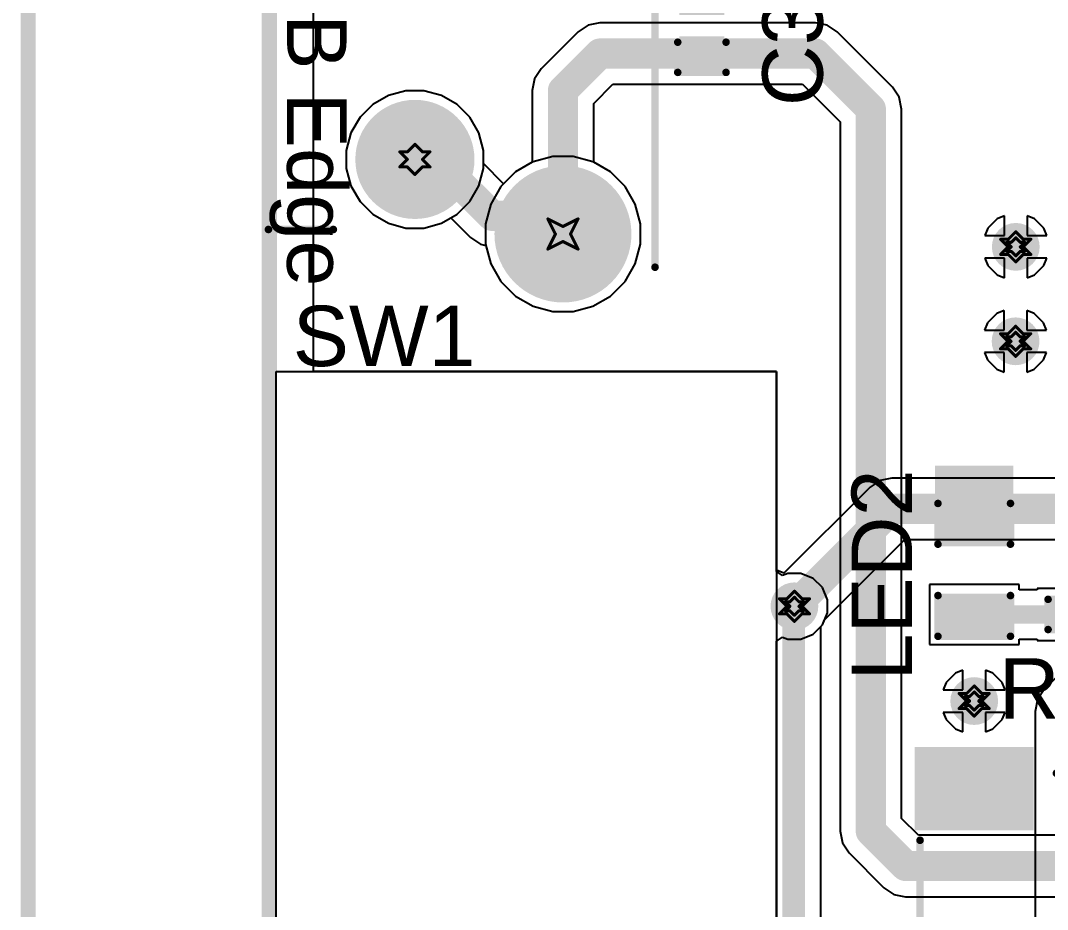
# Model space of a CAD drawing. Header units: inches. Extents: x -18 to 237, y -41 to 211.
# Drawn here: x -7.72 to 9.55, y 68.9 to 83.86 of the extents above; entities that cross this region are included whole.
import ezdxf

# ---------------------------------------------------------------- set-up
doc = ezdxf.new("R2010")
doc.units = ezdxf.units.IN
for name, color, linetype in [('Board Outline', 216, 'Continuous'), ('Bottom Layer', 5, 'Continuous'), ('Bottom Solder', 6, 'Continuous'), ('Dimensions', 6, 'Continuous'), ('Drill Drawing', 1, 'Continuous'), ('Multi-Layer', 9, 'Continuous'), ('Pad Holes', 156, 'Continuous'), ('Top Layer', 1, 'Continuous'), ('Top Overlay', 2, 'Continuous'), ('Top Paste', 8, 'Continuous'), ('Top Solder', 216, 'Continuous'), ('Via Holes', 16, 'Continuous')]:
    doc.layers.add(name, color=color, linetype=linetype)
doc.styles.add('Arial', font='', dxfattribs={"height": 0.2})
doc.styles.get('Arial').set_extended_font_data('Arial')

# ---------------------------------------------------------------- blocks, each defined once
blk = doc.blocks.new('1825027_8_36')
at = {"layer": 'Bottom Layer'}
h = blk.add_hatch(color=5, dxfattribs=at)
edge = h.paths.add_edge_path()
edge.add_arc((-3.505, 1.245), 1.05, 0, 360)
h = blk.add_hatch(color=5, dxfattribs=at)
edge = h.paths.add_edge_path()
edge.add_arc((3.505, 1.245), 1.05, 0, 360)
h = blk.add_hatch(color=5, dxfattribs=at)
edge = h.paths.add_edge_path()
edge.add_arc((-2.25, -1.245), 0.9, 0, 360)
h = blk.add_hatch(color=5, dxfattribs=at)
edge = h.paths.add_edge_path()
edge.add_arc((2.25, -1.245), 0.9, 0, 360)
at = {"layer": 'Bottom Solder'}
h = blk.add_hatch(color=6, dxfattribs=at)
edge = h.paths.add_edge_path()
edge.add_arc((-3.505, 1.245), 1.152, 0, 360)
h = blk.add_hatch(color=6, dxfattribs=at)
edge = h.paths.add_edge_path()
edge.add_arc((3.505, 1.245), 1.152, 0, 360)
h = blk.add_hatch(color=6, dxfattribs=at)
edge = h.paths.add_edge_path()
edge.add_arc((-2.25, -1.245), 1.002, 0, 360)
h = blk.add_hatch(color=6, dxfattribs=at)
edge = h.paths.add_edge_path()
edge.add_arc((2.25, -1.245), 1.002, 0, 360)
at = {"layer": 'Multi-Layer'}
h = blk.add_hatch(color=9, dxfattribs=at)
edge = h.paths.add_edge_path()
edge.add_arc((-3.505, 1.245), 1.05, 0, 360)
h = blk.add_hatch(color=9, dxfattribs=at)
edge = h.paths.add_edge_path()
edge.add_arc((3.505, 1.245), 1.05, 0, 360)
h = blk.add_hatch(color=9, dxfattribs=at)
edge = h.paths.add_edge_path()
edge.add_arc((-2.25, -1.245), 0.9, 0, 360)
h = blk.add_hatch(color=9, dxfattribs=at)
edge = h.paths.add_edge_path()
edge.add_arc((2.25, -1.245), 0.9, 0, 360)
at = {"layer": 'Pad Holes'}
h = blk.add_hatch(color=7, dxfattribs=at)
edge = h.paths.add_edge_path()
edge.add_arc((-3.505, 1.245), 0.65, 0, 360)
h = blk.add_hatch(color=7, dxfattribs=at)
edge = h.paths.add_edge_path()
edge.add_arc((3.505, 1.245), 0.65, 0, 360)
h = blk.add_hatch(color=7, dxfattribs=at)
edge = h.paths.add_edge_path()
edge.add_arc((-2.25, -1.245), 0.55, 0, 360)
h = blk.add_hatch(color=7, dxfattribs=at)
edge = h.paths.add_edge_path()
edge.add_arc((2.25, -1.245), 0.55, 0, 360)
at = {"layer": 'Top Layer'}
h = blk.add_hatch(color=1, dxfattribs=at)
edge = h.paths.add_edge_path()
edge.add_arc((-3.505, 1.245), 1.05, 0, 360)
h = blk.add_hatch(color=1, dxfattribs=at)
edge = h.paths.add_edge_path()
edge.add_arc((3.505, 1.245), 1.05, 0, 360)
h = blk.add_hatch(color=1, dxfattribs=at)
edge = h.paths.add_edge_path()
edge.add_arc((-2.25, -1.245), 0.9, 0, 360)
h = blk.add_hatch(color=1, dxfattribs=at)
edge = h.paths.add_edge_path()
edge.add_arc((2.25, -1.245), 0.9, 0, 360)
at = {"layer": 'Top Solder'}
h = blk.add_hatch(color=216, dxfattribs=at)
edge = h.paths.add_edge_path()
edge.add_arc((-3.505, 1.245), 1.152, 0, 360)
h = blk.add_hatch(color=216, dxfattribs=at)
edge = h.paths.add_edge_path()
edge.add_arc((3.505, 1.245), 1.152, 0, 360)
h = blk.add_hatch(color=216, dxfattribs=at)
edge = h.paths.add_edge_path()
edge.add_arc((-2.25, -1.245), 1.002, 0, 360)
h = blk.add_hatch(color=216, dxfattribs=at)
edge = h.paths.add_edge_path()
edge.add_arc((2.25, -1.245), 1.002, 0, 360)
at = {"layer": 'Top Overlay', "const_width": 0.127}
for points in [[(4.064, 2.794), (-4.013, 2.794)], [(-3.429, -3.708), (-3.429, -2.616)], [(3.429, -3.708), (3.429, -2.616)], [(3.429, -3.708), (-3.429, -3.708)]]:
    blk.add_lwpolyline(points, dxfattribs=at)
at = {"layer": 'Top Overlay', "const_width": 0.0635}
for points in [[(-4.045, 2.794, 1), (-3.981, 2.794, 1)], [(4.032, 2.794, 1), (4.096, 2.794, 1)], [(-3.461, -2.616, 1), (-3.397, -2.616, 1)], [(3.397, -2.616, 1), (3.461, -2.616, 1)], [(-3.461, -3.708, 1), (-3.397, -3.708, 1)], [(-3.461, -3.708, 1), (-3.397, -3.708, 1)], [(3.397, -3.708, 1), (3.461, -3.708, 1)], [(3.397, -3.708, 1), (3.461, -3.708, 1)]]:
    blk.add_lwpolyline(points, format="xyb", close=True, dxfattribs=at)
at = {"layer": 'Top Overlay', "style": 'Arial'}
blk.add_text('PCB Edge', height=1, dxfattribs=at).set_placement((-2.134, -3.394))
blk = doc.blocks.new('R___0201_58')
at = {"layer": 'Top Layer'}
for points in [[(-0.41, 0.185), (-0.14, 0.185), (-0.14, -0.185), (-0.41, -0.185)], [(0.14, 0.185), (0.41, 0.185), (0.41, -0.185), (0.14, -0.185)]]:
    blk.add_hatch(color=1, dxfattribs=at).paths.add_polyline_path(points)
at = {"layer": 'Top Paste'}
for points in [[(-0.41, 0.185), (-0.14, 0.185), (-0.14, -0.185), (-0.41, -0.185)], [(0.14, 0.185), (0.41, 0.185), (0.41, -0.185), (0.14, -0.185)]]:
    blk.add_hatch(color=8, dxfattribs=at).paths.add_polyline_path(points)
at = {"layer": 'Top Solder'}
for points in [[(-0.465, 0.24), (-0.085, 0.24), (-0.085, -0.24), (-0.465, -0.24)], [(0.085, 0.24), (0.465, 0.24), (0.465, -0.24), (0.085, -0.24)]]:
    blk.add_hatch(color=216, dxfattribs=at).paths.add_polyline_path(points)
at = {"layer": 'Top Overlay', "const_width": 0.127}
for points in [[(-0.483, -0.254), (-0.483, 0.254)], [(-0.483, 0.254), (0.483, 0.254)], [(0.483, -0.254), (0.483, 0.254)], [(-0.483, -0.254), (0.483, -0.254)]]:
    blk.add_lwpolyline(points, dxfattribs=at)
at = {"layer": 'Top Overlay', "const_width": 0.0635}
for points in [[(-0.514, 0.254, 1), (-0.451, 0.254, 1)], [(-0.514, 0.254, 1), (-0.451, 0.254, 1)], [(0.451, 0.254, 1), (0.514, 0.254, 1)], [(0.451, 0.254, 1), (0.514, 0.254, 1)], [(-0.514, -0.254, 1), (-0.451, -0.254, 1)], [(-0.514, -0.254, 1), (-0.451, -0.254, 1)], [(0.451, -0.254, 1), (0.514, -0.254, 1)], [(0.451, -0.254, 1), (0.514, -0.254, 1)]]:
    blk.add_lwpolyline(points, format="xyb", close=True, dxfattribs=at)
blk = doc.blocks.new('LED_0603_97')
at = {"layer": 'Top Layer'}
for points in [[(-1, 0.5), (-0.5, 0.5), (-0.5, -0.5), (-1, -0.5)], [(0.5, 0.5), (1, 0.5), (1, -0.5), (0.5, -0.5)]]:
    blk.add_hatch(color=1, dxfattribs=at).paths.add_polyline_path(points)
at = {"layer": 'Top Overlay'}
blk.add_hatch(color=2, dxfattribs=at).paths.add_polyline_path([(1.118, -0.66), (1.753, -0.66), (1.753, 0.66), (1.118, 0.66)])
at = {"layer": 'Top Paste'}
for points in [[(-1, 0.5), (-0.5, 0.5), (-0.5, -0.5), (-1, -0.5)], [(0.5, 0.5), (1, 0.5), (1, -0.5), (0.5, -0.5)]]:
    blk.add_hatch(color=8, dxfattribs=at).paths.add_polyline_path(points)
at = {"layer": 'Top Solder'}
for points in [[(-1.102, 0.602), (-0.398, 0.602), (-0.398, -0.602), (-1.102, -0.602)], [(0.398, 0.602), (1.102, 0.602), (1.102, -0.602), (0.398, -0.602)]]:
    blk.add_hatch(color=216, dxfattribs=at).paths.add_polyline_path(points)
at = {"layer": 'Top Overlay', "const_width": 0.127}
for points in [[(-1.118, 0.61), (-0.432, 0.61)], [(-1.118, 0.61), (-1.118, -0.61)], [(0.432, 0.61), (1.118, 0.61)], [(1.118, 0.61), (1.118, -0.61)], [(-1.118, -0.61), (-0.432, -0.61)], [(0.432, -0.61), (1.118, -0.61)]]:
    blk.add_lwpolyline(points, dxfattribs=at)
at = {"layer": 'Top Overlay', "const_width": 0.0635}
for points in [[(-1.149, 0.61, 1), (-1.086, 0.61, 1)], [(-1.149, 0.61, 1), (-1.086, 0.61, 1)], [(-0.464, 0.61, 1), (-0.4, 0.61, 1)], [(0.4, 0.61, 1), (0.464, 0.61, 1)], [(1.086, 0.61, 1), (1.149, 0.61, 1)], [(1.086, 0.61, 1), (1.149, 0.61, 1)], [(-1.149, -0.61, 1), (-1.086, -0.61, 1)], [(-1.149, -0.61, 1), (-1.086, -0.61, 1)], [(-0.464, -0.61, 1), (-0.4, -0.61, 1)], [(0.4, -0.61, 1), (0.464, -0.61, 1)], [(1.086, -0.61, 1), (1.149, -0.61, 1)], [(1.086, -0.61, 1), (1.149, -0.61, 1)]]:
    blk.add_lwpolyline(points, format="xyb", close=True, dxfattribs=at)
blk = doc.blocks.new('V________T______107')
at = {"layer": 'Top Layer'}
for points in [[(-4.4, 2.162), (-3.2, 2.162), (-3.2, 0.362), (-4.4, 0.362)], [(3.2, 2.162), (4.4, 2.162), (4.4, 0.362), (3.2, 0.362)], [(-2.75, -0.462), (-2.25, -0.462), (-2.25, -2.062), (-2.75, -2.062)], [(-1.75, -0.462), (-1.25, -0.462), (-1.25, -2.062), (-1.75, -2.062)], [(-0.75, -0.462), (-0.25, -0.462), (-0.25, -2.062), (-0.75, -2.062)], [(0.25, -0.462), (0.75, -0.462), (0.75, -2.062), (0.25, -2.062)], [(1.25, -0.462), (1.75, -0.462), (1.75, -2.062), (1.25, -2.062)], [(2.25, -0.462), (2.75, -0.462), (2.75, -2.062), (2.25, -2.062)]]:
    blk.add_hatch(color=1, dxfattribs=at).paths.add_polyline_path(points)
at = {"layer": 'Top Paste'}
for points in [[(-4.4, 2.162), (-3.2, 2.162), (-3.2, 0.362), (-4.4, 0.362)], [(3.2, 2.162), (4.4, 2.162), (4.4, 0.362), (3.2, 0.362)], [(-2.75, -0.462), (-2.25, -0.462), (-2.25, -2.062), (-2.75, -2.062)], [(-1.75, -0.462), (-1.25, -0.462), (-1.25, -2.062), (-1.75, -2.062)], [(-0.75, -0.462), (-0.25, -0.462), (-0.25, -2.062), (-0.75, -2.062)], [(0.25, -0.462), (0.75, -0.462), (0.75, -2.062), (0.25, -2.062)], [(1.25, -0.462), (1.75, -0.462), (1.75, -2.062), (1.25, -2.062)], [(2.25, -0.462), (2.75, -0.462), (2.75, -2.062), (2.25, -2.062)]]:
    blk.add_hatch(color=8, dxfattribs=at).paths.add_polyline_path(points)
at = {"layer": 'Top Solder'}
for points in [[(-4.502, 2.264), (-3.098, 2.264), (-3.098, 0.261), (-4.502, 0.261)], [(3.098, 2.264), (4.502, 2.264), (4.502, 0.261), (3.098, 0.261)], [(-2.852, -0.361), (-2.148, -0.361), (-2.148, -2.164), (-2.852, -2.164)], [(-1.852, -0.361), (-1.148, -0.361), (-1.148, -2.164), (-1.852, -2.164)], [(-0.852, -0.361), (-0.148, -0.361), (-0.148, -2.164), (-0.852, -2.164)], [(0.148, -0.361), (0.852, -0.361), (0.852, -2.164), (0.148, -2.164)], [(1.148, -0.361), (1.852, -0.361), (1.852, -2.164), (1.148, -2.164)], [(2.148, -0.361), (2.852, -0.361), (2.852, -2.164), (2.148, -2.164)]]:
    blk.add_hatch(color=216, dxfattribs=at).paths.add_polyline_path(points)
at = {"layer": 'Top Overlay', "const_width": 0.127}
for points in [[(-2.884, 2.173), (2.932, 2.173)], [(-4.059, -0.12), (-4.059, -1.15)], [(4.059, -0.12), (4.059, -1.15)], [(-4.059, -1.15), (-3.08, -1.15)], [(3.08, -1.15), (4.059, -1.15)], [(-3.15, -1.422), (-3.023, -1.549)], [(-3.15, -1.422), (-3.15, -1.676)], [(-3.023, -1.549), (-3.15, -1.676)]]:
    blk.add_lwpolyline(points, dxfattribs=at)
at = {"layer": 'Top Overlay', "const_width": 0.0635}
for points in [[(-2.916, 2.173, 1), (-2.853, 2.173, 1)], [(2.9, 2.173, 1), (2.964, 2.173, 1)], [(-4.091, -0.12, 1), (-4.027, -0.12, 1)], [(4.027, -0.12, 1), (4.091, -0.12, 1)], [(-4.091, -1.15, 1), (-4.027, -1.15, 1)], [(-4.091, -1.15, 1), (-4.027, -1.15, 1)], [(-3.112, -1.15, 1), (-3.049, -1.15, 1)], [(3.049, -1.15, 1), (3.112, -1.15, 1)], [(4.027, -1.15, 1), (4.091, -1.15, 1)], [(4.027, -1.15, 1), (4.091, -1.15, 1)], [(-3.181, -1.422, 1), (-3.118, -1.422, 1)], [(-3.181, -1.422, 1), (-3.118, -1.422, 1)], [(-3.054, -1.549, 1), (-2.991, -1.549, 1)], [(-3.054, -1.549, 1), (-2.991, -1.549, 1)], [(-3.181, -1.676, 1), (-3.118, -1.676, 1)], [(-3.181, -1.676, 1), (-3.118, -1.676, 1)]]:
    blk.add_lwpolyline(points, format="xyb", close=True, dxfattribs=at)
blk = doc.blocks.new('C___0402_126')
at = {"layer": 'Top Layer'}
for points in [[(-0.699, -0.318), (-0.699, 0.317), (-0.241, 0.317), (-0.241, -0.318)], [(0.241, -0.318), (0.241, 0.317), (0.699, 0.317), (0.699, -0.318)]]:
    blk.add_hatch(color=1, dxfattribs=at).paths.add_polyline_path(points)
at = {"layer": 'Top Paste'}
for points in [[(-0.699, -0.318), (-0.699, 0.317), (-0.241, 0.317), (-0.241, -0.318)], [(0.241, -0.318), (0.241, 0.317), (0.699, 0.317), (0.699, -0.318)]]:
    blk.add_hatch(color=8, dxfattribs=at).paths.add_polyline_path(points)
at = {"layer": 'Top Solder'}
for points in [[(-0.758, -0.377), (-0.758, 0.377), (-0.181, 0.377), (-0.181, -0.377)], [(0.181, -0.377), (0.181, 0.377), (0.758, 0.377), (0.758, -0.377)]]:
    blk.add_hatch(color=216, dxfattribs=at).paths.add_polyline_path(points)
at = {"layer": 'Top Overlay', "const_width": 0.127}
for points in [[(-0.787, -0.406), (-0.787, 0.406)], [(-0.279, 0.406), (-0.787, 0.406)], [(0.787, 0.406), (0.279, 0.406)], [(0.787, -0.406), (0.787, 0.406)], [(-0.279, -0.406), (-0.787, -0.406)], [(0.787, -0.406), (0.279, -0.406)]]:
    blk.add_lwpolyline(points, dxfattribs=at)
at = {"layer": 'Top Overlay', "const_width": 0.0635}
for points in [[(-0.819, 0.406, 1), (-0.756, 0.406, 1)], [(-0.819, 0.406, 1), (-0.756, 0.406, 1)], [(-0.311, 0.406, 1), (-0.248, 0.406, 1)], [(0.248, 0.406, 1), (0.311, 0.406, 1)], [(0.756, 0.406, 1), (0.819, 0.406, 1)], [(0.756, 0.406, 1), (0.819, 0.406, 1)], [(-0.819, -0.406, 1), (-0.756, -0.406, 1)], [(-0.819, -0.406, 1), (-0.756, -0.406, 1)], [(-0.311, -0.406, 1), (-0.248, -0.406, 1)], [(0.248, -0.406, 1), (0.311, -0.406, 1)], [(0.756, -0.406, 1), (0.819, -0.406, 1)], [(0.756, -0.406, 1), (0.819, -0.406, 1)]]:
    blk.add_lwpolyline(points, format="xyb", close=True, dxfattribs=at)

msp = doc.modelspace()

# ---------------------------------------------------------------- hatches: boundary and pattern name
at = {"layer": 'Bottom Layer'}
h = msp.add_hatch(color=5, dxfattribs=at)
edge = h.paths.add_edge_path()
edge.add_arc((9.017, 80.051), 0.3, 0, 360)
h = msp.add_hatch(color=5, dxfattribs=at)
edge = h.paths.add_edge_path()
edge.add_arc((9.014, 78.462), 0.3, 0, 360)
h = msp.add_hatch(color=5, dxfattribs=at)
edge = h.paths.add_edge_path()
edge.add_arc((5.294, 74.004), 0.3, 0, 360)
h = msp.add_hatch(color=5, dxfattribs=at)
edge = h.paths.add_edge_path()
edge.add_arc((8.318, 72.41), 0.3, 0, 360)
at = {"layer": 'Bottom Solder'}
h = msp.add_hatch(color=6, dxfattribs=at)
edge = h.paths.add_edge_path()
edge.add_arc((9.017, 80.051), 0.402, 0, 360)
h = msp.add_hatch(color=6, dxfattribs=at)
edge = h.paths.add_edge_path()
edge.add_arc((9.014, 78.462), 0.402, 0, 360)
h = msp.add_hatch(color=6, dxfattribs=at)
edge = h.paths.add_edge_path()
edge.add_arc((5.294, 74.004), 0.402, 0, 360)
h = msp.add_hatch(color=6, dxfattribs=at)
edge = h.paths.add_edge_path()
edge.add_arc((8.318, 72.41), 0.402, 0, 360)
at = {"layer": 'Top Layer'}
h = msp.add_hatch(color=1, dxfattribs=at)
edge = h.paths.add_edge_path()
edge.add_arc((9.017, 80.051), 0.3, 0, 360)
h = msp.add_hatch(color=1, dxfattribs=at)
edge = h.paths.add_edge_path()
edge.add_arc((9.014, 78.462), 0.3, 0, 360)
h = msp.add_hatch(color=1, dxfattribs=at)
edge = h.paths.add_edge_path()
edge.add_arc((5.294, 74.004), 0.3, 0, 360)
h = msp.add_hatch(color=1, dxfattribs=at)
edge = h.paths.add_edge_path()
edge.add_arc((8.318, 72.41), 0.3, 0, 360)
at = {"layer": 'Top Solder'}
h = msp.add_hatch(color=216, dxfattribs=at)
edge = h.paths.add_edge_path()
edge.add_arc((9.017, 80.051), 0.402, 0, 360)
h = msp.add_hatch(color=216, dxfattribs=at)
edge = h.paths.add_edge_path()
edge.add_arc((9.014, 78.462), 0.402, 0, 360)
h = msp.add_hatch(color=216, dxfattribs=at)
edge = h.paths.add_edge_path()
edge.add_arc((5.294, 74.004), 0.402, 0, 360)
h = msp.add_hatch(color=216, dxfattribs=at)
edge = h.paths.add_edge_path()
edge.add_arc((8.318, 72.41), 0.402, 0, 360)
at = {"layer": 'Via Holes'}
h = msp.add_hatch(color=7, dxfattribs=at)
edge = h.paths.add_edge_path()
edge.add_arc((9.017, 80.051), 0.15, 0, 360)
h = msp.add_hatch(color=7, dxfattribs=at)
edge = h.paths.add_edge_path()
edge.add_arc((9.014, 78.462), 0.15, 0, 360)
h = msp.add_hatch(color=7, dxfattribs=at)
edge = h.paths.add_edge_path()
edge.add_arc((5.294, 74.004), 0.15, 0, 360)
h = msp.add_hatch(color=7, dxfattribs=at)
edge = h.paths.add_edge_path()
edge.add_arc((8.318, 72.41), 0.15, 0, 360)

# ---------------------------------------------------------------- linework, layer by layer
at = {"layer": 'Board Outline', "const_width": 0.254}
msp.add_lwpolyline([(-3.538, 110.524), (-3.538, -3.476)], dxfattribs=at)
at = {"layer": 'Bottom Layer'}
for p, q in [((-2.794, 77.955), (-2.794, 88.765)), ((-1.534, 82.598), (-1.797, 82.446)), ((-1.241, 82.676), (-1.534, 82.598)), ((-0.937, 82.676), (-1.241, 82.676)), ((-0.643, 82.598), (-0.937, 82.676)), ((-0.38, 82.446), (-0.643, 82.598)), ((-1.797, 82.446), (-2.012, 82.231)), ((-0.165, 82.231), (-0.38, 82.446)), ((-2.012, 82.231), (-2.164, 81.968)), ((-0.013, 81.968), (-0.165, 82.231)), ((-2.164, 81.968), (-2.243, 81.674)), ((0.065, 81.674), (-0.013, 81.968)), ((-2.243, 81.674), (-2.243, 81.371)), ((0.065, 81.371), (0.065, 81.674)), ((1.23, 81.571), (0.898, 81.483)), ((1.573, 81.571), (1.23, 81.571)), ((1.905, 81.483), (1.573, 81.571)), ((-2.243, 81.371), (-2.164, 81.077)), ((-0.013, 81.077), (0.065, 81.371)), ((0.898, 81.483), (0.601, 81.311)), ((2.202, 81.311), (1.905, 81.483)), ((0.601, 81.311), (0.358, 81.068)), ((2.445, 81.068), (2.202, 81.311)), ((-2.164, 81.077), (-2.012, 80.814)), ((-0.165, 80.814), (-0.013, 81.077)), ((0.358, 81.068), (0.186, 80.771)), ((2.616, 80.771), (2.445, 81.068)), ((-2.012, 80.814), (-1.797, 80.599)), ((-0.38, 80.599), (-0.165, 80.814)), ((0.186, 80.771), (0.097, 80.439)), ((2.705, 80.439), (2.616, 80.771)), ((-1.797, 80.599), (-1.534, 80.447)), ((-0.643, 80.447), (-0.38, 80.599)), ((8.703, 80.521), (8.547, 80.365)), ((8.826, 80.572), (8.703, 80.521)), ((8.826, 80.242), (8.826, 80.572)), ((9.331, 80.521), (9.207, 80.572)), ((9.207, 80.572), (9.207, 80.242)), ((9.487, 80.365), (9.331, 80.521)), ((-1.534, 80.447), (-1.241, 80.368)), ((-1.241, 80.368), (-0.937, 80.368)), ((-0.937, 80.368), (-0.643, 80.447)), ((0.097, 80.439), (0.097, 80.096)), ((2.705, 80.096), (2.705, 80.439)), ((8.547, 80.365), (8.496, 80.242)), ((9.538, 80.242), (9.487, 80.365)), ((8.496, 80.242), (8.826, 80.242)), ((9.207, 80.242), (9.538, 80.242)), ((0.097, 80.096), (0.186, 79.764)), ((2.616, 79.764), (2.705, 80.096)), ((8.826, 79.861), (8.496, 79.861)), ((8.496, 79.861), (8.547, 79.737)), ((8.826, 79.53), (8.826, 79.861)), ((9.538, 79.861), (9.207, 79.861)), ((9.207, 79.861), (9.207, 79.53)), ((9.487, 79.737), (9.538, 79.861)), ((0.186, 79.764), (0.358, 79.467)), ((2.445, 79.467), (2.616, 79.764)), ((8.547, 79.737), (8.703, 79.581)), ((9.331, 79.581), (9.487, 79.737)), ((0.358, 79.467), (0.601, 79.224)), ((2.202, 79.224), (2.445, 79.467)), ((8.703, 79.581), (8.826, 79.53)), ((9.207, 79.53), (9.331, 79.581)), ((0.601, 79.224), (0.898, 79.052)), ((1.905, 79.052), (2.202, 79.224)), ((0.898, 79.052), (1.23, 78.963)), ((1.23, 78.963), (1.573, 78.963)), ((1.573, 78.963), (1.905, 79.052)), ((8.7, 78.931), (8.544, 78.775)), ((8.823, 78.982), (8.7, 78.931)), ((8.823, 78.652), (8.823, 78.982)), ((9.328, 78.931), (9.204, 78.982)), ((9.204, 78.982), (9.204, 78.652)), ((9.484, 78.775), (9.328, 78.931)), ((8.544, 78.775), (8.493, 78.652)), ((9.535, 78.652), (9.484, 78.775)), ((8.493, 78.652), (8.823, 78.652)), ((9.204, 78.652), (9.535, 78.652)), ((8.823, 78.271), (8.493, 78.271)), ((8.493, 78.271), (8.544, 78.148)), ((8.823, 77.941), (8.823, 78.271)), ((9.535, 78.271), (9.204, 78.271)), ((9.204, 78.271), (9.204, 77.941)), ((9.484, 78.148), (9.535, 78.271)), ((8.544, 78.148), (8.7, 77.992)), ((9.328, 77.992), (9.484, 78.148)), ((-3.42, 35.815), (-3.42, 77.955)), ((-3.42, 77.955), (4.99, 77.955)), ((4.99, 77.955), (-2.794, 77.955)), ((4.99, 77.955), (4.99, 35.815)), ((4.99, 74.612), (4.99, 77.955)), ((8.7, 77.992), (8.823, 77.941)), ((9.204, 77.941), (9.328, 77.992)), ((6.568, 76.01), (5.117, 74.56)), ((6.736, 76.123), (6.568, 76.01)), ((6.934, 76.162), (6.736, 76.123)), ((17.794, 76.162), (6.934, 76.162)), ((5.8, 73.777), (7.149, 75.126)), ((7.149, 75.126), (18.009, 75.126)), ((5.117, 74.56), (4.99, 74.612)), ((5.764, 73.69), (5.8, 73.777)), ((5.608, 73.535), (5.764, 73.69)), ((4.99, 73.416), (5.096, 73.487)), ((4.99, 56.65), (4.99, 73.416)), ((5.096, 73.487), (5.184, 73.45)), ((5.184, 73.45), (5.404, 73.45)), ((5.404, 73.45), (5.608, 73.535)), ((10.109, 73.216), (9.496, 72.603)), ((8.127, 72.931), (8.004, 72.88)), ((8.127, 72.601), (8.127, 72.931)), ((8.631, 72.88), (8.508, 72.931)), ((8.508, 72.931), (8.508, 72.601)), ((7.848, 72.724), (7.797, 72.601)), ((8.004, 72.88), (7.848, 72.724)), ((8.787, 72.724), (8.631, 72.88)), ((8.838, 72.601), (8.787, 72.724)), ((7.797, 72.601), (8.127, 72.601)), ((8.508, 72.601), (8.838, 72.601)), ((9.496, 72.603), (9.383, 72.435)), ((9.383, 72.435), (9.344, 72.237)), ((8.127, 72.22), (7.797, 72.22)), ((7.797, 72.22), (7.848, 72.097)), ((8.127, 71.89), (8.127, 72.22)), ((8.838, 72.22), (8.508, 72.22)), ((8.508, 72.22), (8.508, 71.89)), ((8.787, 72.097), (8.838, 72.22)), ((9.344, 72.237), (9.344, 65.467)), ((7.848, 72.097), (8.004, 71.941)), ((8.631, 71.941), (8.787, 72.097)), ((8.004, 71.941), (8.127, 71.89)), ((8.508, 71.89), (8.631, 71.941))]:
    msp.add_line(p, q, dxfattribs=at)
at = {"layer": 'Bottom Layer', "const_width": 0.508}
for points in [[(5.294, 74.004), (6.934, 75.644)], [(6.934, 75.644), (18.009, 75.644)]]:
    msp.add_lwpolyline(points, dxfattribs=at)
at = {"layer": 'Bottom Layer', "const_width": 0.254}
for points in [[(6.807, 75.644, 1), (7.061, 75.644, 1)], [(6.807, 75.644, 1), (7.061, 75.644, 1)], [(5.167, 74.004, 1), (5.421, 74.004, 1)]]:
    msp.add_lwpolyline(points, format="xyb", close=True, dxfattribs=at)
at = {"layer": 'Dimensions', "const_width": 0.254}
msp.add_lwpolyline([(-7.595, 60.887), (-7.595, 110.524)], dxfattribs=at)
at = {"layer": 'Drill Drawing', "const_width": 0.0508}
for points in [[(-1.216, 81.649), (-1.089, 81.776)], [(-1.089, 81.776), (-0.962, 81.649)], [(-1.343, 81.649), (-1.216, 81.522)], [(-1.343, 81.649), (-1.216, 81.649)], [(-1.343, 81.395), (-1.216, 81.522)], [(-0.962, 81.649), (-0.835, 81.649)], [(-0.962, 81.522), (-0.835, 81.649)], [(-0.962, 81.522), (-0.835, 81.395)], [(-1.343, 81.395), (-1.216, 81.395)], [(-1.216, 81.395), (-1.089, 81.268)], [(-1.089, 81.268), (-0.962, 81.395)], [(-0.962, 81.395), (-0.835, 81.395)], [(1.147, 80.521), (1.401, 80.394)], [(1.147, 80.521), (1.274, 80.267)], [(1.401, 80.394), (1.655, 80.521)], [(1.528, 80.267), (1.655, 80.521)], [(8.89, 80.178), (9.017, 80.305)], [(9.017, 80.305), (9.144, 80.178)], [(1.147, 80.013), (1.274, 80.267)], [(1.147, 80.013), (1.401, 80.14)], [(1.401, 80.14), (1.655, 80.013)], [(1.528, 80.267), (1.655, 80.013)], [(8.763, 80.178), (8.89, 80.051)], [(8.763, 80.178), (8.89, 80.178)], [(8.865, 80.127), (8.941, 80.051)], [(8.865, 80.127), (8.941, 80.127)], [(8.941, 80.127), (9.017, 80.203)], [(9.017, 80.203), (9.093, 80.127)], [(9.093, 80.127), (9.169, 80.127)], [(9.093, 80.051), (9.169, 80.127)], [(9.144, 80.178), (9.271, 80.178)], [(9.144, 80.051), (9.271, 80.178)], [(8.763, 79.924), (8.89, 80.051)], [(8.865, 79.975), (8.941, 80.051)], [(8.865, 79.975), (8.941, 79.975)], [(8.941, 79.975), (9.017, 79.899)], [(9.017, 79.899), (9.093, 79.975)], [(9.093, 80.051), (9.169, 79.975)], [(9.093, 79.975), (9.169, 79.975)], [(9.144, 80.051), (9.271, 79.924)], [(8.763, 79.924), (8.89, 79.924)], [(8.89, 79.924), (9.017, 79.797)], [(9.017, 79.797), (9.144, 79.924)], [(9.144, 79.924), (9.271, 79.924)], [(8.76, 78.589), (8.887, 78.462)], [(8.76, 78.589), (8.887, 78.589)], [(8.887, 78.589), (9.014, 78.716)], [(8.938, 78.538), (9.014, 78.614)], [(9.014, 78.716), (9.141, 78.589)], [(9.014, 78.614), (9.09, 78.538)], [(9.141, 78.589), (9.268, 78.589)], [(9.141, 78.462), (9.268, 78.589)], [(8.76, 78.335), (8.887, 78.462)], [(8.861, 78.538), (8.938, 78.462)], [(8.861, 78.538), (8.938, 78.538)], [(8.861, 78.385), (8.938, 78.462)], [(9.09, 78.538), (9.166, 78.538)], [(9.09, 78.462), (9.166, 78.538)], [(9.09, 78.462), (9.166, 78.385)], [(9.141, 78.462), (9.268, 78.335)], [(8.76, 78.335), (8.887, 78.335)], [(8.861, 78.385), (8.938, 78.385)], [(8.887, 78.335), (9.014, 78.208)], [(8.938, 78.385), (9.014, 78.309)], [(9.014, 78.309), (9.09, 78.385)], [(9.014, 78.208), (9.141, 78.335)], [(9.09, 78.385), (9.166, 78.385)], [(9.141, 78.335), (9.268, 78.335)], [(5.167, 74.131), (5.294, 74.258)], [(5.294, 74.258), (5.421, 74.131)], [(5.04, 74.131), (5.167, 74.004)], [(5.04, 74.131), (5.167, 74.131)], [(5.142, 74.08), (5.218, 74.004)], [(5.142, 74.08), (5.218, 74.08)], [(5.218, 74.08), (5.294, 74.157)], [(5.294, 74.157), (5.37, 74.08)], [(5.37, 74.08), (5.447, 74.08)], [(5.37, 74.004), (5.447, 74.08)], [(5.421, 74.131), (5.548, 74.131)], [(5.421, 74.004), (5.548, 74.131)], [(5.04, 73.877), (5.167, 74.004)], [(5.142, 73.928), (5.218, 74.004)], [(5.142, 73.928), (5.218, 73.928)], [(5.218, 73.928), (5.294, 73.852)], [(5.294, 73.852), (5.37, 73.928)], [(5.37, 74.004), (5.447, 73.928)], [(5.37, 73.928), (5.447, 73.928)], [(5.421, 74.004), (5.548, 73.877)], [(5.04, 73.877), (5.167, 73.877)], [(5.167, 73.877), (5.294, 73.75)], [(5.294, 73.75), (5.421, 73.877)], [(5.421, 73.877), (5.548, 73.877)], [(8.064, 72.537), (8.191, 72.41)], [(8.064, 72.537), (8.191, 72.537)], [(8.191, 72.537), (8.318, 72.664)], [(8.241, 72.487), (8.318, 72.563)], [(8.318, 72.664), (8.445, 72.537)], [(8.318, 72.563), (8.394, 72.487)], [(8.445, 72.537), (8.572, 72.537)], [(8.445, 72.41), (8.572, 72.537)], [(8.064, 72.283), (8.191, 72.41)], [(8.165, 72.487), (8.241, 72.41)], [(8.165, 72.487), (8.241, 72.487)], [(8.165, 72.334), (8.241, 72.41)], [(8.394, 72.487), (8.47, 72.487)], [(8.394, 72.41), (8.47, 72.487)], [(8.394, 72.41), (8.47, 72.334)], [(8.445, 72.41), (8.572, 72.283)], [(8.064, 72.283), (8.191, 72.283)], [(8.165, 72.334), (8.241, 72.334)], [(8.191, 72.283), (8.318, 72.156)], [(8.241, 72.334), (8.318, 72.258)], [(8.318, 72.258), (8.394, 72.334)], [(8.318, 72.156), (8.445, 72.283)], [(8.394, 72.334), (8.47, 72.334)], [(8.445, 72.283), (8.572, 72.283)]]:
    msp.add_lwpolyline(points, dxfattribs=at)
at = {"layer": 'Drill Drawing', "const_width": 0.0254}
for points in [[(-1.101, 81.776, 1), (-1.076, 81.776, 1)], [(-1.101, 81.776, 1), (-1.076, 81.776, 1)], [(-1.355, 81.649, 1), (-1.33, 81.649, 1)], [(-1.355, 81.649, 1), (-1.33, 81.649, 1)], [(-1.228, 81.649, 1), (-1.203, 81.649, 1)], [(-1.228, 81.649, 1), (-1.203, 81.649, 1)], [(-1.228, 81.522, 1), (-1.203, 81.522, 1)], [(-1.228, 81.522, 1), (-1.203, 81.522, 1)], [(-0.974, 81.649, 1), (-0.949, 81.649, 1)], [(-0.974, 81.649, 1), (-0.949, 81.649, 1)], [(-0.974, 81.522, 1), (-0.949, 81.522, 1)], [(-0.974, 81.522, 1), (-0.949, 81.522, 1)], [(-0.847, 81.649, 1), (-0.822, 81.649, 1)], [(-0.847, 81.649, 1), (-0.822, 81.649, 1)], [(-1.355, 81.395, 1), (-1.33, 81.395, 1)], [(-1.355, 81.395, 1), (-1.33, 81.395, 1)], [(-1.228, 81.395, 1), (-1.203, 81.395, 1)], [(-1.228, 81.395, 1), (-1.203, 81.395, 1)], [(-0.974, 81.395, 1), (-0.949, 81.395, 1)], [(-0.974, 81.395, 1), (-0.949, 81.395, 1)], [(-0.847, 81.395, 1), (-0.822, 81.395, 1)], [(-0.847, 81.395, 1), (-0.822, 81.395, 1)], [(-1.101, 81.268, 1), (-1.076, 81.268, 1)], [(-1.101, 81.268, 1), (-1.076, 81.268, 1)], [(1.135, 80.521, 1), (1.16, 80.521, 1)], [(1.135, 80.521, 1), (1.16, 80.521, 1)], [(1.643, 80.521, 1), (1.668, 80.521, 1)], [(1.643, 80.521, 1), (1.668, 80.521, 1)], [(1.389, 80.394, 1), (1.414, 80.394, 1)], [(1.389, 80.394, 1), (1.414, 80.394, 1)], [(9.004, 80.305, 1), (9.03, 80.305, 1)], [(9.004, 80.305, 1), (9.03, 80.305, 1)], [(1.262, 80.267, 1), (1.287, 80.267, 1)], [(1.262, 80.267, 1), (1.287, 80.267, 1)], [(1.389, 80.14, 1), (1.414, 80.14, 1)], [(1.389, 80.14, 1), (1.414, 80.14, 1)], [(1.516, 80.267, 1), (1.541, 80.267, 1)], [(1.516, 80.267, 1), (1.541, 80.267, 1)], [(8.75, 80.178, 1), (8.776, 80.178, 1)], [(8.75, 80.178, 1), (8.776, 80.178, 1)], [(8.852, 80.127, 1), (8.877, 80.127, 1)], [(8.852, 80.127, 1), (8.877, 80.127, 1)], [(8.877, 80.178, 1), (8.903, 80.178, 1)], [(8.877, 80.178, 1), (8.903, 80.178, 1)], [(8.928, 80.127, 1), (8.953, 80.127, 1)], [(8.928, 80.127, 1), (8.953, 80.127, 1)], [(9.004, 80.203, 1), (9.03, 80.203, 1)], [(9.004, 80.203, 1), (9.03, 80.203, 1)], [(9.08, 80.127, 1), (9.106, 80.127, 1)], [(9.08, 80.127, 1), (9.106, 80.127, 1)], [(9.131, 80.178, 1), (9.157, 80.178, 1)], [(9.131, 80.178, 1), (9.157, 80.178, 1)], [(9.157, 80.127, 1), (9.182, 80.127, 1)], [(9.157, 80.127, 1), (9.182, 80.127, 1)], [(9.258, 80.178, 1), (9.284, 80.178, 1)], [(9.258, 80.178, 1), (9.284, 80.178, 1)], [(1.135, 80.013, 1), (1.16, 80.013, 1)], [(1.135, 80.013, 1), (1.16, 80.013, 1)], [(1.643, 80.013, 1), (1.668, 80.013, 1)], [(1.643, 80.013, 1), (1.668, 80.013, 1)], [(8.852, 79.975, 1), (8.877, 79.975, 1)], [(8.852, 79.975, 1), (8.877, 79.975, 1)], [(8.877, 80.051, 1), (8.903, 80.051, 1)], [(8.877, 80.051, 1), (8.903, 80.051, 1)], [(8.928, 80.051, 1), (8.953, 80.051, 1)], [(8.928, 80.051, 1), (8.953, 80.051, 1)], [(8.928, 79.975, 1), (8.953, 79.975, 1)], [(8.928, 79.975, 1), (8.953, 79.975, 1)], [(9.08, 80.051, 1), (9.106, 80.051, 1)], [(9.08, 80.051, 1), (9.106, 80.051, 1)], [(9.08, 79.975, 1), (9.106, 79.975, 1)], [(9.08, 79.975, 1), (9.106, 79.975, 1)], [(9.131, 80.051, 1), (9.157, 80.051, 1)], [(9.131, 80.051, 1), (9.157, 80.051, 1)], [(9.157, 79.975, 1), (9.182, 79.975, 1)], [(9.157, 79.975, 1), (9.182, 79.975, 1)], [(8.75, 79.924, 1), (8.776, 79.924, 1)], [(8.75, 79.924, 1), (8.776, 79.924, 1)], [(8.877, 79.924, 1), (8.903, 79.924, 1)], [(8.877, 79.924, 1), (8.903, 79.924, 1)], [(9.004, 79.899, 1), (9.03, 79.899, 1)], [(9.004, 79.899, 1), (9.03, 79.899, 1)], [(9.004, 79.797, 1), (9.03, 79.797, 1)], [(9.004, 79.797, 1), (9.03, 79.797, 1)], [(9.131, 79.924, 1), (9.157, 79.924, 1)], [(9.131, 79.924, 1), (9.157, 79.924, 1)], [(9.258, 79.924, 1), (9.284, 79.924, 1)], [(9.258, 79.924, 1), (9.284, 79.924, 1)], [(8.747, 78.589, 1), (8.773, 78.589, 1)], [(8.747, 78.589, 1), (8.773, 78.589, 1)], [(8.874, 78.589, 1), (8.9, 78.589, 1)], [(8.874, 78.589, 1), (8.9, 78.589, 1)], [(9.001, 78.716, 1), (9.027, 78.716, 1)], [(9.001, 78.716, 1), (9.027, 78.716, 1)], [(9.001, 78.614, 1), (9.027, 78.614, 1)], [(9.001, 78.614, 1), (9.027, 78.614, 1)], [(9.128, 78.589, 1), (9.154, 78.589, 1)], [(9.128, 78.589, 1), (9.154, 78.589, 1)], [(9.255, 78.589, 1), (9.281, 78.589, 1)], [(9.255, 78.589, 1), (9.281, 78.589, 1)], [(8.849, 78.538, 1), (8.874, 78.538, 1)], [(8.849, 78.538, 1), (8.874, 78.538, 1)], [(8.874, 78.462, 1), (8.9, 78.462, 1)], [(8.874, 78.462, 1), (8.9, 78.462, 1)], [(8.925, 78.538, 1), (8.95, 78.538, 1)], [(8.925, 78.538, 1), (8.95, 78.538, 1)], [(8.925, 78.462, 1), (8.95, 78.462, 1)], [(8.925, 78.462, 1), (8.95, 78.462, 1)], [(9.077, 78.538, 1), (9.103, 78.538, 1)], [(9.077, 78.538, 1), (9.103, 78.538, 1)], [(9.077, 78.462, 1), (9.103, 78.462, 1)], [(9.077, 78.462, 1), (9.103, 78.462, 1)], [(9.128, 78.462, 1), (9.154, 78.462, 1)], [(9.128, 78.462, 1), (9.154, 78.462, 1)], [(9.154, 78.538, 1), (9.179, 78.538, 1)], [(9.154, 78.538, 1), (9.179, 78.538, 1)], [(8.747, 78.335, 1), (8.773, 78.335, 1)], [(8.747, 78.335, 1), (8.773, 78.335, 1)], [(8.849, 78.385, 1), (8.874, 78.385, 1)], [(8.849, 78.385, 1), (8.874, 78.385, 1)], [(8.874, 78.335, 1), (8.9, 78.335, 1)], [(8.874, 78.335, 1), (8.9, 78.335, 1)], [(8.925, 78.385, 1), (8.95, 78.385, 1)], [(8.925, 78.385, 1), (8.95, 78.385, 1)], [(9.001, 78.309, 1), (9.027, 78.309, 1)], [(9.001, 78.309, 1), (9.027, 78.309, 1)], [(9.077, 78.385, 1), (9.103, 78.385, 1)], [(9.077, 78.385, 1), (9.103, 78.385, 1)], [(9.128, 78.335, 1), (9.154, 78.335, 1)], [(9.128, 78.335, 1), (9.154, 78.335, 1)], [(9.154, 78.385, 1), (9.179, 78.385, 1)], [(9.154, 78.385, 1), (9.179, 78.385, 1)], [(9.255, 78.335, 1), (9.281, 78.335, 1)], [(9.255, 78.335, 1), (9.281, 78.335, 1)], [(9.001, 78.208, 1), (9.027, 78.208, 1)], [(9.001, 78.208, 1), (9.027, 78.208, 1)], [(5.282, 74.258, 1), (5.307, 74.258, 1)], [(5.282, 74.258, 1), (5.307, 74.258, 1)], [(5.028, 74.131, 1), (5.053, 74.131, 1)], [(5.028, 74.131, 1), (5.053, 74.131, 1)], [(5.129, 74.08, 1), (5.155, 74.08, 1)], [(5.129, 74.08, 1), (5.155, 74.08, 1)], [(5.155, 74.131, 1), (5.18, 74.131, 1)], [(5.155, 74.131, 1), (5.18, 74.131, 1)], [(5.205, 74.08, 1), (5.231, 74.08, 1)], [(5.205, 74.08, 1), (5.231, 74.08, 1)], [(5.282, 74.157, 1), (5.307, 74.157, 1)], [(5.282, 74.157, 1), (5.307, 74.157, 1)], [(5.358, 74.08, 1), (5.383, 74.08, 1)], [(5.358, 74.08, 1), (5.383, 74.08, 1)], [(5.409, 74.131, 1), (5.434, 74.131, 1)], [(5.409, 74.131, 1), (5.434, 74.131, 1)], [(5.434, 74.08, 1), (5.459, 74.08, 1)], [(5.434, 74.08, 1), (5.459, 74.08, 1)], [(5.536, 74.131, 1), (5.561, 74.131, 1)], [(5.536, 74.131, 1), (5.561, 74.131, 1)], [(5.129, 73.928, 1), (5.155, 73.928, 1)], [(5.129, 73.928, 1), (5.155, 73.928, 1)], [(5.155, 74.004, 1), (5.18, 74.004, 1)], [(5.155, 74.004, 1), (5.18, 74.004, 1)], [(5.205, 74.004, 1), (5.231, 74.004, 1)], [(5.205, 74.004, 1), (5.231, 74.004, 1)], [(5.205, 73.928, 1), (5.231, 73.928, 1)], [(5.205, 73.928, 1), (5.231, 73.928, 1)], [(5.358, 74.004, 1), (5.383, 74.004, 1)], [(5.358, 74.004, 1), (5.383, 74.004, 1)], [(5.358, 73.928, 1), (5.383, 73.928, 1)], [(5.358, 73.928, 1), (5.383, 73.928, 1)], [(5.409, 74.004, 1), (5.434, 74.004, 1)], [(5.409, 74.004, 1), (5.434, 74.004, 1)], [(5.434, 73.928, 1), (5.459, 73.928, 1)], [(5.434, 73.928, 1), (5.459, 73.928, 1)], [(5.028, 73.877, 1), (5.053, 73.877, 1)], [(5.028, 73.877, 1), (5.053, 73.877, 1)], [(5.155, 73.877, 1), (5.18, 73.877, 1)], [(5.155, 73.877, 1), (5.18, 73.877, 1)], [(5.282, 73.852, 1), (5.307, 73.852, 1)], [(5.282, 73.852, 1), (5.307, 73.852, 1)], [(5.282, 73.75, 1), (5.307, 73.75, 1)], [(5.282, 73.75, 1), (5.307, 73.75, 1)], [(5.409, 73.877, 1), (5.434, 73.877, 1)], [(5.409, 73.877, 1), (5.434, 73.877, 1)], [(5.536, 73.877, 1), (5.561, 73.877, 1)], [(5.536, 73.877, 1), (5.561, 73.877, 1)], [(8.051, 72.537, 1), (8.076, 72.537, 1)], [(8.051, 72.537, 1), (8.076, 72.537, 1)], [(8.178, 72.537, 1), (8.203, 72.537, 1)], [(8.178, 72.537, 1), (8.203, 72.537, 1)], [(8.305, 72.664, 1), (8.33, 72.664, 1)], [(8.305, 72.664, 1), (8.33, 72.664, 1)], [(8.305, 72.563, 1), (8.33, 72.563, 1)], [(8.305, 72.563, 1), (8.33, 72.563, 1)], [(8.432, 72.537, 1), (8.457, 72.537, 1)], [(8.432, 72.537, 1), (8.457, 72.537, 1)], [(8.559, 72.537, 1), (8.584, 72.537, 1)], [(8.559, 72.537, 1), (8.584, 72.537, 1)], [(8.152, 72.487, 1), (8.178, 72.487, 1)], [(8.152, 72.487, 1), (8.178, 72.487, 1)], [(8.178, 72.41, 1), (8.203, 72.41, 1)], [(8.178, 72.41, 1), (8.203, 72.41, 1)], [(8.229, 72.487, 1), (8.254, 72.487, 1)], [(8.229, 72.487, 1), (8.254, 72.487, 1)], [(8.229, 72.41, 1), (8.254, 72.41, 1)], [(8.229, 72.41, 1), (8.254, 72.41, 1)], [(8.381, 72.487, 1), (8.406, 72.487, 1)], [(8.381, 72.487, 1), (8.406, 72.487, 1)], [(8.381, 72.41, 1), (8.406, 72.41, 1)], [(8.381, 72.41, 1), (8.406, 72.41, 1)], [(8.432, 72.41, 1), (8.457, 72.41, 1)], [(8.432, 72.41, 1), (8.457, 72.41, 1)], [(8.457, 72.487, 1), (8.483, 72.487, 1)], [(8.457, 72.487, 1), (8.483, 72.487, 1)], [(8.051, 72.283, 1), (8.076, 72.283, 1)], [(8.051, 72.283, 1), (8.076, 72.283, 1)], [(8.152, 72.334, 1), (8.178, 72.334, 1)], [(8.152, 72.334, 1), (8.178, 72.334, 1)], [(8.178, 72.283, 1), (8.203, 72.283, 1)], [(8.178, 72.283, 1), (8.203, 72.283, 1)], [(8.229, 72.334, 1), (8.254, 72.334, 1)], [(8.229, 72.334, 1), (8.254, 72.334, 1)], [(8.305, 72.258, 1), (8.33, 72.258, 1)], [(8.305, 72.258, 1), (8.33, 72.258, 1)], [(8.381, 72.334, 1), (8.406, 72.334, 1)], [(8.381, 72.334, 1), (8.406, 72.334, 1)], [(8.432, 72.283, 1), (8.457, 72.283, 1)], [(8.432, 72.283, 1), (8.457, 72.283, 1)], [(8.457, 72.334, 1), (8.483, 72.334, 1)], [(8.457, 72.334, 1), (8.483, 72.334, 1)], [(8.559, 72.283, 1), (8.584, 72.283, 1)], [(8.559, 72.283, 1), (8.584, 72.283, 1)], [(8.305, 72.156, 1), (8.33, 72.156, 1)], [(8.305, 72.156, 1), (8.33, 72.156, 1)]]:
    msp.add_lwpolyline(points, format="xyb", close=True, dxfattribs=at)
at = {"layer": 'Top Layer'}
for p, q in [((-2.794, 77.955), (-2.794, 88.765)), ((1.826, 83.781), (1.658, 83.669)), ((2.024, 83.821), (1.826, 83.781)), ((5.646, 83.821), (2.024, 83.821)), ((5.844, 83.781), (5.646, 83.821)), ((6.012, 83.669), (5.844, 83.781)), ((1.658, 83.669), (1.035, 83.046)), ((1.658, 83.669), (1.658, 83.669)), ((6.945, 82.736), (6.012, 83.669)), ((1.035, 83.046), (0.923, 82.878)), ((0.923, 82.878), (0.883, 82.68)), ((1.919, 82.465), (2.239, 82.785)), ((2.239, 82.785), (5.431, 82.785)), ((5.431, 82.785), (6.061, 82.155)), ((7.058, 82.568), (6.945, 82.736)), ((-1.534, 82.598), (-1.797, 82.446)), ((-1.241, 82.676), (-1.534, 82.598)), ((-0.937, 82.676), (-1.241, 82.676)), ((-0.643, 82.598), (-0.937, 82.676)), ((-0.38, 82.446), (-0.643, 82.598)), ((0.883, 82.68), (0.883, 81.474)), ((7.097, 82.369), (7.058, 82.568)), ((-1.797, 82.446), (-2.012, 82.231)), ((-0.165, 82.231), (-0.38, 82.446)), ((1.919, 81.474), (1.919, 82.465)), ((-2.012, 82.231), (-2.164, 81.968)), ((-0.013, 81.968), (-0.165, 82.231)), ((7.097, 70.435), (7.097, 82.369)), ((7.097, 82.369), (7.097, 82.369)), ((6.061, 82.155), (6.061, 70.221)), ((-2.164, 81.968), (-2.243, 81.674)), ((0.065, 81.674), (-0.013, 81.968)), ((-2.243, 81.674), (-2.243, 81.371)), ((0.065, 81.451), (0.065, 81.674)), ((-2.243, 81.371), (-2.164, 81.077)), ((0.403, 81.113), (0.065, 81.451)), ((0.883, 81.474), (0.601, 81.311)), ((2.202, 81.311), (1.919, 81.474)), ((0.601, 81.311), (0.403, 81.113)), ((2.445, 81.068), (2.202, 81.311)), ((-2.164, 81.077), (-2.012, 80.814)), ((2.616, 80.771), (2.445, 81.068)), ((-2.012, 80.814), (-1.797, 80.599)), ((2.705, 80.439), (2.616, 80.771)), ((-1.797, 80.599), (-1.534, 80.447)), ((-0.643, 80.447), (-0.487, 80.538)), ((-0.487, 80.538), (-0.155, 80.206)), ((8.703, 80.521), (8.547, 80.365)), ((8.826, 80.572), (8.703, 80.521)), ((8.826, 80.242), (8.826, 80.572)), ((9.331, 80.521), (9.207, 80.572)), ((9.207, 80.572), (9.207, 80.242)), ((9.487, 80.365), (9.331, 80.521)), ((-1.534, 80.447), (-1.241, 80.368)), ((-1.241, 80.368), (-0.937, 80.368)), ((-0.937, 80.368), (-0.643, 80.447)), ((2.705, 80.096), (2.705, 80.439)), ((8.547, 80.365), (8.496, 80.242)), ((9.538, 80.242), (9.487, 80.365)), ((-0.155, 80.206), (0.013, 80.094)), ((8.496, 80.242), (8.826, 80.242)), ((9.207, 80.242), (9.538, 80.242)), ((0.013, 80.094), (0.103, 80.076)), ((0.103, 80.076), (0.186, 79.764)), ((2.616, 79.764), (2.705, 80.096)), ((8.826, 79.861), (8.496, 79.861)), ((8.496, 79.861), (8.547, 79.737)), ((8.826, 79.53), (8.826, 79.861)), ((9.538, 79.861), (9.207, 79.861)), ((9.207, 79.861), (9.207, 79.53)), ((9.487, 79.737), (9.538, 79.861)), ((0.186, 79.764), (0.358, 79.467)), ((2.445, 79.467), (2.616, 79.764)), ((8.547, 79.737), (8.703, 79.581)), ((9.331, 79.581), (9.487, 79.737)), ((0.358, 79.467), (0.601, 79.224)), ((2.202, 79.224), (2.445, 79.467)), ((8.703, 79.581), (8.826, 79.53)), ((9.207, 79.53), (9.331, 79.581)), ((0.601, 79.224), (0.898, 79.052)), ((1.905, 79.052), (2.202, 79.224)), ((0.898, 79.052), (1.23, 78.963)), ((1.23, 78.963), (1.573, 78.963)), ((1.573, 78.963), (1.905, 79.052)), ((8.7, 78.931), (8.544, 78.775)), ((8.823, 78.982), (8.7, 78.931)), ((8.823, 78.652), (8.823, 78.982)), ((9.328, 78.931), (9.204, 78.982)), ((9.204, 78.982), (9.204, 78.652)), ((9.484, 78.775), (9.328, 78.931)), ((8.544, 78.775), (8.493, 78.652)), ((9.535, 78.652), (9.484, 78.775)), ((8.493, 78.652), (8.823, 78.652)), ((9.204, 78.652), (9.535, 78.652)), ((8.823, 78.271), (8.493, 78.271)), ((8.493, 78.271), (8.544, 78.148)), ((8.823, 77.941), (8.823, 78.271)), ((9.535, 78.271), (9.204, 78.271)), ((9.204, 78.271), (9.204, 77.941)), ((9.484, 78.148), (9.535, 78.271)), ((8.544, 78.148), (8.7, 77.992)), ((9.328, 77.992), (9.484, 78.148)), ((-3.42, 35.815), (-3.42, 77.955)), ((-3.42, 77.955), (4.99, 77.955)), ((4.99, 77.955), (-2.794, 77.955)), ((4.99, 77.955), (4.99, 35.815)), ((4.99, 74.592), (4.99, 77.955)), ((8.7, 77.992), (8.823, 77.941)), ((9.204, 77.941), (9.328, 77.992)), ((5.096, 74.522), (4.99, 74.592)), ((5.184, 74.558), (5.096, 74.522)), ((5.404, 74.558), (5.184, 74.558)), ((5.608, 74.474), (5.404, 74.558)), ((5.764, 74.318), (5.608, 74.474)), ((5.848, 74.114), (5.764, 74.318)), ((9.072, 74.371), (7.564, 74.371)), ((7.564, 74.371), (7.564, 73.363)), ((9.072, 74.281), (9.072, 74.371)), ((9.379, 74.281), (9.072, 74.281)), ((10.707, 74.306), (9.379, 74.306)), ((9.379, 74.306), (9.379, 74.281)), ((5.848, 73.894), (5.848, 74.114)), ((5.764, 73.69), (5.848, 73.894)), ((5.736, 73.663), (5.764, 73.69)), ((5.736, 63.738), (5.736, 73.663)), ((9.072, 73.363), (9.072, 73.452)), ((9.072, 73.452), (9.379, 73.452)), ((9.379, 73.452), (9.379, 73.428)), ((9.379, 73.428), (10.707, 73.428)), ((7.564, 73.363), (9.072, 73.363)), ((8.127, 72.931), (8.004, 72.88)), ((8.127, 72.601), (8.127, 72.931)), ((8.631, 72.88), (8.508, 72.931)), ((8.508, 72.931), (8.508, 72.601)), ((7.848, 72.724), (7.797, 72.601)), ((8.004, 72.88), (7.848, 72.724)), ((8.787, 72.724), (8.631, 72.88)), ((8.838, 72.601), (8.787, 72.724)), ((7.797, 72.601), (8.127, 72.601)), ((8.508, 72.601), (8.838, 72.601)), ((8.127, 72.22), (7.797, 72.22)), ((7.797, 72.22), (7.848, 72.097)), ((8.127, 71.89), (8.127, 72.22)), ((8.838, 72.22), (8.508, 72.22)), ((8.508, 72.22), (8.508, 71.89)), ((8.787, 72.097), (8.838, 72.22)), ((7.848, 72.097), (8.004, 71.941)), ((8.631, 71.941), (8.787, 72.097)), ((8.004, 71.941), (8.127, 71.89)), ((8.508, 71.89), (8.631, 71.941)), ((7.379, 70.154), (7.097, 70.435)), ((6.061, 70.221), (6.101, 70.023)), ((11.766, 70.154), (7.379, 70.154)), ((6.101, 70.023), (6.213, 69.855)), ((6.213, 69.855), (6.798, 69.269)), ((6.798, 69.269), (6.966, 69.157)), ((6.966, 69.157), (7.164, 69.118)), ((7.164, 69.118), (9.789, 69.118))]:
    msp.add_line(p, q, dxfattribs=at)
for points, const_width in [([(1.401, 82.68), (2.024, 83.303)], 0.508), ([(2.024, 83.303), (3.738, 83.303)], 0.508), ([(3.738, 83.303), (5.646, 83.303)], 0.508), ([(5.646, 83.303), (6.579, 82.369)], 0.508), ([(1.401, 80.267), (1.401, 82.68)], 0.508), ([(6.579, 70.221), (6.579, 82.369)], 0.508), ([(-1.089, 81.522), (-0.739, 81.522)], 0.508), ([(-0.739, 81.522), (0.211, 80.572)], 0.508), ([(0.211, 80.572), (1.097, 80.572)], 0.508), ([(1.097, 80.572), (1.401, 80.267)], 0.508), ([(5.283, 56.058), (5.283, 73.993)], 0.381), ([(8.318, 73.867), (9.768, 73.867)], 0.305), ([(6.579, 70.221), (7.164, 69.636)], 0.508), ([(7.164, 69.636), (11.963, 69.636)], 0.508)]:
    msp.add_lwpolyline(points, dxfattribs=dict(at, const_width=const_width))
for points, const_width in [([(1.897, 83.303, 1), (2.151, 83.303, 1)], 0.254), ([(1.897, 83.303, 1), (2.151, 83.303, 1)], 0.254), ([(3.611, 83.303, 1), (3.865, 83.303, 1)], 0.254), ([(3.611, 83.303, 1), (3.865, 83.303, 1)], 0.254), ([(5.519, 83.303, 1), (5.773, 83.303, 1)], 0.254), ([(5.519, 83.303, 1), (5.773, 83.303, 1)], 0.254), ([(1.274, 82.68, 1), (1.528, 82.68, 1)], 0.254), ([(1.274, 82.68, 1), (1.528, 82.68, 1)], 0.254), ([(6.452, 82.369, 1), (6.706, 82.369, 1)], 0.254), ([(6.452, 82.369, 1), (6.706, 82.369, 1)], 0.254), ([(-1.216, 81.522, 1), (-0.962, 81.522, 1)], 0.254), ([(-0.866, 81.522, 1), (-0.612, 81.522, 1)], 0.254), ([(-0.866, 81.522, 1), (-0.612, 81.522, 1)], 0.254), ([(0.084, 80.572, 1), (0.338, 80.572, 1)], 0.254), ([(0.084, 80.572, 1), (0.338, 80.572, 1)], 0.254), ([(0.97, 80.572, 1), (1.224, 80.572, 1)], 0.254), ([(0.97, 80.572, 1), (1.224, 80.572, 1)], 0.254), ([(1.274, 80.267, 1), (1.528, 80.267, 1)], 0.254), ([(1.274, 80.267, 1), (1.528, 80.267, 1)], 0.254), ([(5.188, 73.993, 1), (5.378, 73.993, 1)], 0.191), ([(8.241, 73.867, 1), (8.394, 73.867, 1)], 0.152), ([(6.452, 70.221, 1), (6.706, 70.221, 1)], 0.254), ([(6.452, 70.221, 1), (6.706, 70.221, 1)], 0.254), ([(7.037, 69.636, 1), (7.291, 69.636, 1)], 0.254), ([(7.037, 69.636, 1), (7.291, 69.636, 1)], 0.254)]:
    msp.add_lwpolyline(points, format="xyb", close=True, dxfattribs=dict(at, const_width=const_width))

# ---------------------------------------------------------------- block references
for name, p, rotation in [('1825027_8_36', (0.156, 83.772), 270), ('C___0402_126', (3.738, 83.773), 270), ('LED_0603_97', (8.318, 74.617), 90), ('V________T______107', (9.58, 67.136), 90)]:
    msp.add_blockref(name, p, dxfattribs=dict(rotation=rotation))
msp.add_blockref('R___0201_58', (10.043, 73.867))

# ---------------------------------------------------------------- texts
at = {"layer": 'Top Overlay', "style": 'Arial'}
for s, p in [('C38', (5.77, 82.418)), ('LED2', (7.271, 72.755))]:
    msp.add_text(s, height=1.016, rotation=90, dxfattribs=at).set_placement(p)
for s, p in [('SW1', (-3.144, 78.044)), ('R25', (8.73, 72.114))]:
    msp.add_text(s, height=1.016, dxfattribs=at).set_placement(p)

doc.saveas('drawing.dxf')
